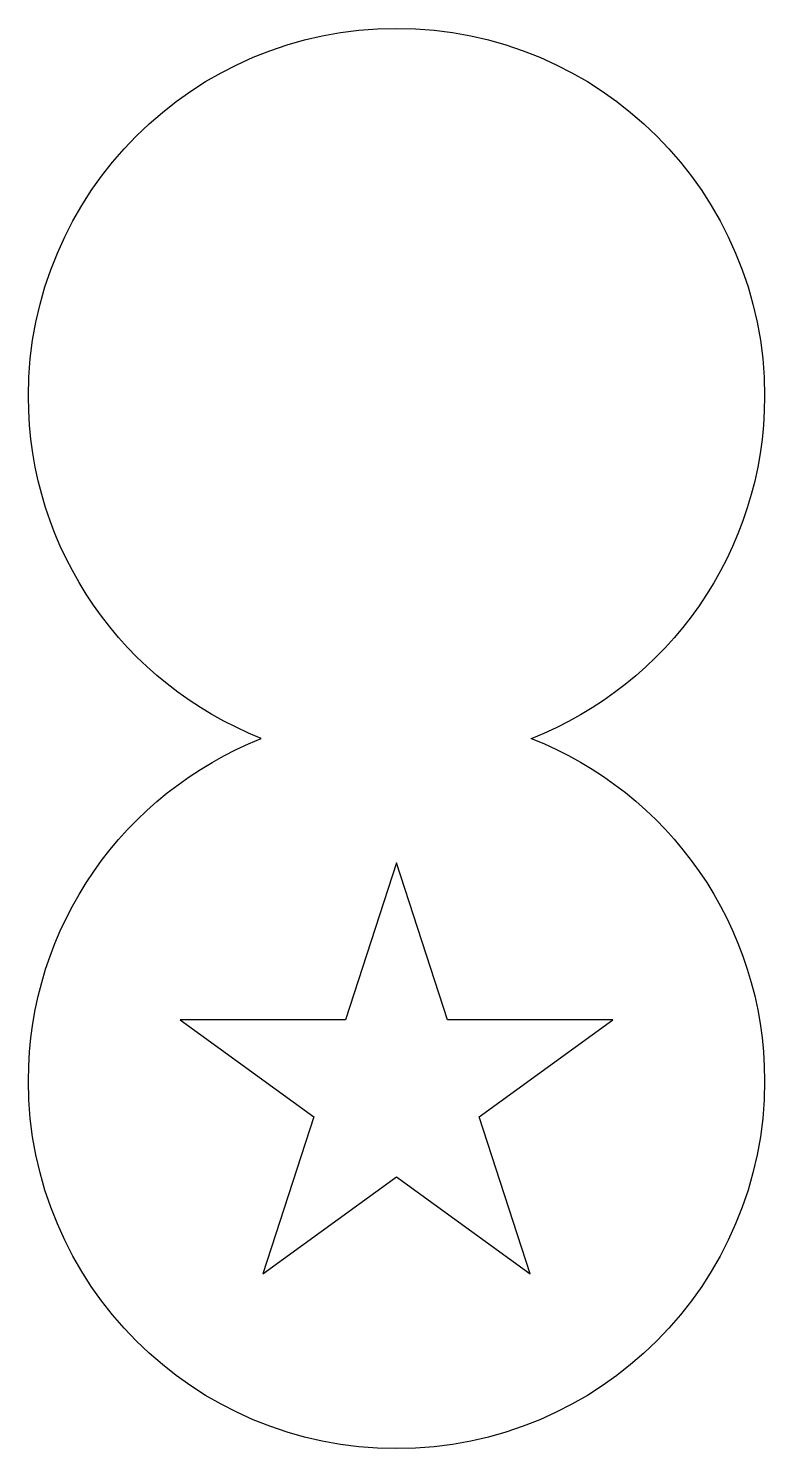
# Model space of a CAD drawing. Header units: centimetres. Extents: x -4.5 to 4.5, y -8.6 to 8.6.
import ezdxf

# ---------------------------------------------------------------- set-up
doc = ezdxf.new("R2010")
doc.units = ezdxf.units.CM
doc.header["$MEASUREMENT"] = 0
doc.layers.add('Camada 1', color=7, linetype='Continuous')

msp = doc.modelspace()

# ---------------------------------------------------------------- linework, layer by layer
at = {"layer": 'Camada 1'}
for points in [[(1.63617, -0.00208), (3.29783, 0.65112), (4.47401, 2.26984), (4.47401, 4.16331), (4.47401, 4.16331), (4.47401, 6.63423), (2.4709, 8.63733), (0.00001, 8.63733), (0.00001, 8.63733), (-2.47093, 8.63733), (-4.47404, 6.63425), (-4.47404, 4.16331), (-4.47404, 4.16331), (-4.47404, 2.27363), (-3.30252, 0.65755), (-1.64609, 0.00184), (-1.64609, 0.00184), (-1.64609, 0.00184), (-1.64479, -0.00136), (-1.64479, -0.00136), (-1.64479, -0.00136), (-3.3019, -0.65668), (-4.47403, -2.27313), (-4.47403, -4.16328), (-4.47403, -4.16328), (-4.47403, -6.63425), (-2.47098, -8.63733), (0.00002, -8.63733), (0.00002, -8.63733), (2.47091, -8.63733), (4.47402, -6.63425), (4.47402, -4.16328), (4.47402, -4.16328), (4.47402, -2.27045), (3.29856, -0.65218), (1.63771, 0.0015), (1.63771, 0.0015), (1.63771, 0.0015), (1.63617, -0.00208), (1.63617, -0.00208)], [(-0.00001, -1.51036), (-0.00001, -1.51036), (0.62076, -3.421), (0.62076, -3.421), (0.62076, -3.421), (0.62076, -3.421), (2.62971, -3.421), (2.62971, -3.421), (2.62971, -3.421), (2.62971, -3.421), (1.00443, -4.60181), (1.00443, -4.60181), (1.00443, -4.60181), (1.00443, -4.60181), (1.62522, -6.51237), (1.62522, -6.51237), (1.62522, -6.51237), (1.62522, -6.51237), (-0.00001, -5.33156), (-0.00001, -5.33156), (-0.00001, -5.33156), (-0.00001, -5.33156), (-1.62524, -6.51237), (-1.62524, -6.51237), (-1.62524, -6.51237), (-1.62524, -6.51237), (-1.00445, -4.60181), (-1.00445, -4.60181), (-1.00445, -4.60181), (-1.00445, -4.60181), (-2.62971, -3.421), (-2.62971, -3.421), (-2.62971, -3.421), (-2.62971, -3.421), (-0.62075, -3.421), (-0.62075, -3.421), (-0.62075, -3.421), (-0.62075, -3.421), (-0.00001, -1.51036), (-0.00001, -1.51036)]]:
    msp.add_open_spline(points, degree=3, knots=[0, 0, 0, 0, 0.09090909, 0.09090909, 0.09090909, 0.09090909, 0.18181818, 0.18181818, 0.18181818, 0.18181818, 0.27272727, 0.27272727, 0.27272727, 0.27272727, 0.36363636, 0.36363636, 0.36363636, 0.36363636, 0.45454545, 0.45454545, 0.45454545, 0.45454545, 0.54545455, 0.54545455, 0.54545455, 0.54545455, 0.63636364, 0.63636364, 0.63636364, 0.63636364, 0.72727273, 0.72727273, 0.72727273, 0.72727273, 0.81818182, 0.81818182, 0.81818182, 0.81818182, 1, 1, 1, 1], dxfattribs=at)

doc.saveas('drawing.dxf')
